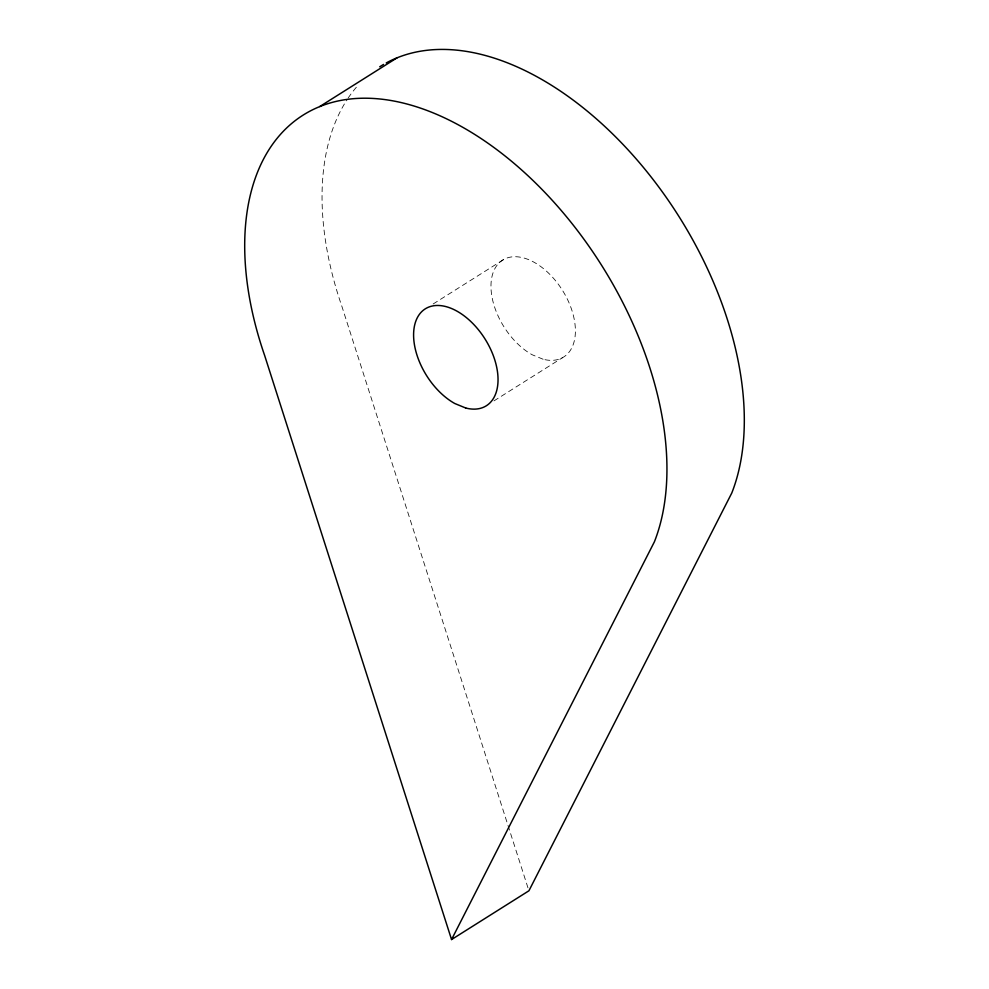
<?xml version="1.0" encoding="UTF-8"?>
<svg xmlns="http://www.w3.org/2000/svg" width="989" height="989" viewBox="0 0 989 989"><rect width="100%" height="100%" fill="white"/><g stroke="black" fill="none" stroke-linecap="round" stroke-linejoin="round"><path stroke-width="0.74" stroke-dasharray="4.95 3.71" d="M433.145 303.982L504.069 259.279M493.956 400.891L562.296 357.82M527.978 887.85L342.009 306.726A286.353 172.407 57.8 0 1 347.3 99.333M348.128 98.084A286.353 172.407 57.8 0 1 358.018 85.351M543.109 359.242L532.144 354.742A57.275 34.479 57.8 0 1 495.365 267.747A57.275 34.479 57.8 0 1 566.19 296.836A57.275 34.479 57.8 0 1 543.109 359.242"/><path stroke-width="1.48" d="M451.553 939.55L654.397 541.811A286.353 172.407 57.8 0 0 446.138 118.631A286.353 172.407 57.8 0 0 264.644 355.484L451.553 939.55L528.917 890.792L731.761 493.054A286.353 172.407 57.8 0 0 647.82 172.828A286.353 172.407 57.8 0 0 386.217 62.95M319.731 106.565L397.096 57.807M379.714 66.795A286.353 172.407 57.8 0 1 383.584 64.433M465.732 408.012L454.779 403.512A57.275 34.479 57.8 0 1 417.988 316.505A57.275 34.479 57.8 0 1 488.826 345.606A57.275 34.479 57.8 0 1 465.732 408.012"/></g></svg>
